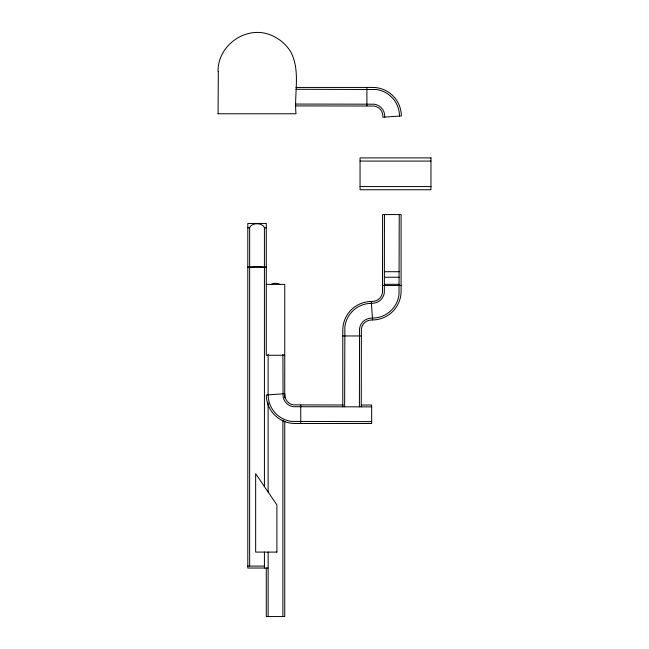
<?xml version="1.0" encoding="UTF-8"?>
<svg xmlns="http://www.w3.org/2000/svg" width="649" height="649" viewBox="0 0 649 649"><rect width="100%" height="100%" fill="white"/><g stroke="black" fill="none" stroke-linecap="round" stroke-linejoin="round"><path stroke-width="0.97" d="M218.04 71.447C217.585 46.744 243.391 26.942 267.137 33.78C276.993 36.725 285.414 43.191 290.809 51.952C300.738 70.976 294.029 93.375 296.001 113.77L218.04 113.77M342.786 406.858L342.786 330.171A28.67 28.67 0 0 1 371.277 301.501L373.8 301.323A10.157 10.157 0 0 0 382.488 292.577L382.618 214.576L401.09 214.576L401.09 291.263A28.67 28.67 0 0 1 372.591 319.933L370.068 320.111A10.157 10.157 0 0 0 361.379 328.848L361.258 406.858M218.315 71.447L218.08 113.77M296.001 87.437L372.688 87.437A28.67 28.67 0 0 1 401.35 115.928L382.926 117.242L382.748 114.719A10.157 10.157 0 0 0 374.002 106.03L296.001 105.909M296.001 89.278L376.169 89.513A26.82 26.82 0 0 1 399.257 112.455L399.508 116.057M296.001 104.059L374.246 104.197A12.007 12.007 0 0 1 384.581 114.467L384.768 117.112M360.057 161.074L430.96 161.074M360.057 186.571L430.96 186.571M247.804 227.815L249.654 227.815A7.463 4.746 0 0 1 257.036 223.775A7.463 4.746 0 0 1 264.419 227.815L266.277 227.815M247.804 266.926L266.277 266.926M247.804 267.558L249.654 267.558A7.463 0.69 0 0 1 257.036 266.974A7.463 0.69 0 0 1 264.419 267.558L266.277 267.558M384.459 271.712L399.24 271.712M384.459 277.237L399.24 277.237M266.277 284.359L284.749 284.359L284.749 397.837M384.459 284.311L399.24 284.311M382.618 285.479L401.09 285.479M342.786 335.955L361.258 335.955M284.749 355.263L266.277 355.263L266.277 223.443L247.804 223.443L247.804 568.037L268.126 568.037M343.297 405.008L293.648 404.887A10.157 10.157 0 0 1 284.911 396.198L284.724 393.675L266.301 394.99A28.67 28.67 0 0 0 294.971 423.489L371.658 423.489L371.658 405.008L361.525 405.008M371.658 406.858L293.405 406.72A12.007 12.007 0 0 1 283.078 396.45L282.899 354.289M371.658 421.639L291.482 421.404A26.82 26.82 0 0 1 268.402 398.462L268.142 394.86M247.804 566.082L264.427 566.082M371.277 301.501L372.591 319.933M399.24 214.576L399.005 294.743A26.82 26.82 0 0 1 376.071 317.832L369.816 318.278A12.007 12.007 0 0 0 359.546 328.613L359.408 406.858M384.459 214.576L384.322 292.821A12.007 12.007 0 0 1 374.051 303.156L367.805 303.602A26.82 26.82 0 0 0 344.862 326.682L344.635 406.858M366.904 87.437L366.904 105.909M300.755 405.008L300.755 423.489M284.749 421.12L284.749 616.55L266.277 616.55L266.277 568.037M282.899 420.106L282.899 616.55M268.126 354.289L268.126 394.795M268.126 402.891L268.126 491.999M268.126 552.088L268.126 616.55M264.427 227.815L264.427 486.563M264.427 552.088L264.427 568.037M249.654 227.815L249.654 566.082M270.925 284.53A9.175 9.175 0 0 1 280.1 284.53M430.96 157.894L360.057 157.894L360.057 189.759L430.96 189.759L430.96 157.894M276.896 552.088L255.657 552.088L255.657 473.656L276.896 504.906L276.896 552.088"/></g></svg>
